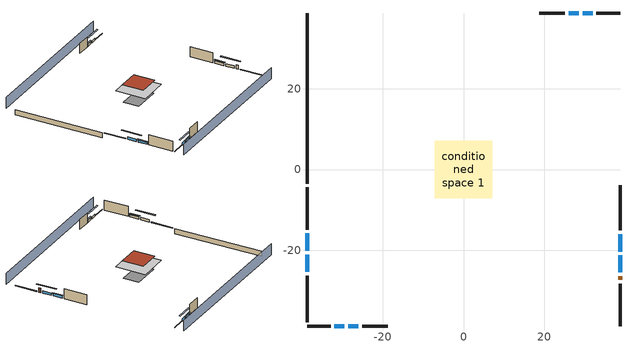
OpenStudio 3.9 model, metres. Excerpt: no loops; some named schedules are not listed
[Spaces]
conditioned space 1
 floor foundation (Slab1 construction): -6.78,-3.78 -6.78,3.78 6.78,3.78 6.78,-3.78 z-2.13
 floor adiabatic (AdiabaticFloorConstruction): -7.16,-7.16 -7.16,7.16 7.16,7.16 7.16,-7.16 z2.74
 wall outside (Wall1 construction): -38.75,-26.28 -38.75,-37.82 z0.3:5.18
 wall outside (Wall2 construction): 25.11,38.75 18.7,38.75 z0.3:5.18
 wall outside (Wall3 construction): 38.75,-15.06 38.75,-3.9 z0.3:5.18
 wall outside (Wall4 construction): -25.11,-38.75 -18.7,-38.75 z0.3:5.18
 wall outside (RimJoist1 construction): -38.75,-4.42 -38.75,-14.91 z0.3:0.61
 wall outside (RimJoist2 construction): 38.75,38.75 32.93,38.75 z0.3:0.61
 wall outside (RimJoist3 construction): 38.75,-38.75 38.75,-28.27 z0.3:0.61
 wall outside (RimJoist4 construction): -38.75,-38.75 -32.93,-38.75 z0.3:0.61
 wall outside (AdiabaticWallConstruction): -38.75,-15.84 -38.75,-20.13 / -38.75,-21.06 -38.75,-25.35 z0.3:1.46; 32,38.75 29.49,38.75 / 28.56,38.75 26.04,38.75 / -32,-38.75 -29.49,-38.75 / -28.56,-38.75 -26.04,-38.75 z0.3:1.4; 38.75,-25.49 38.75,-21.27 z0.3:1.43; 38.75,-20.34 38.75,-15.99 z0.3:1.49
 wall outside (AdiabaticWallConstruction 1): 38.75,-27.34 38.75,-26.42 z0.3:2.34
 wall foundation (FoundationWall1 construction): -38.75,38.75 -38.75,-3.49 z-2.13:0.3
 window (WindowConstruction): -38.75,-15.84 -38.75,-20.13 z0.3:1.46
 window (WindowConstruction 1): -38.75,-21.06 -38.75,-25.35 z0.3:1.46
 window (WindowConstruction 2): 32,38.75 29.49,38.75 z0.3:1.4
 window (WindowConstruction 3): 28.56,38.75 26.04,38.75 z0.3:1.4
 window (WindowConstruction 4): 38.75,-25.49 38.75,-21.27 z0.3:1.43
 window (WindowConstruction 5): 38.75,-20.34 38.75,-15.99 z0.3:1.49
 window (WindowConstruction 6): -32,-38.75 -29.49,-38.75 z0.3:1.4
 window (WindowConstruction 7): -28.56,-38.75 -26.04,-38.75 z0.3:1.4
 door (Door): 38.75,-27.34 38.75,-26.42 z0.3:2.34
 ceiling adiabatic (AdiabaticFloorConstruction): 7.16,-7.16 7.16,7.16 -7.16,7.16 -7.16,-7.16 z2.74
 roof outside (Roof1 construction): -5.06,5.06 -5.06,-5.06 5.06,-5.06 5.06,5.06 z5.18
shading: -38.75,-43.32 38.75,-43.32 / 38.75,43.32 -38.75,43.32 z0:5.18; -38.75,-22.87 -38.75,-13.09 -39.36,-13.09 -39.36,-22.87 z4.21; -38.75,-25.65 -38.75,-20.75 -39.36,-20.75 -39.36,-25.65 z1.77; 26.74,38.75 34.74,38.75 34.74,39.36 26.74,39.36 z4.15; 25.74,38.75 28.86,38.75 28.86,39.36 25.74,39.36 z1.71; 38.75,-18.52 38.75,-28.24 39.36,-28.24 39.36,-18.52 z4.18; 38.75,-15.69 38.75,-20.64 39.36,-20.64 39.36,-15.69 z1.8; -26.74,-38.75 -34.74,-38.75 -34.74,-39.36 -26.74,-39.36 z4.15; -25.74,-38.75 -28.86,-38.75 -28.86,-39.36 -25.74,-39.36 z1.71
[Site]
Portland Intl Arpt_OR: Latitude {deg}=45.59; Longitude {deg}=-122.6; Time Zone {hr}=-8; Elevation {m}=33; Terrain=Suburbs; Keep Site Location Information=Yes
[Site:GroundTemperature:Shallow]
10.2558, 8.96328, 8.85977, 9.47314, 11.9355, 14.3863, 16.5111, 17.8571, 17.9714, 16.8767, 14.8061, 12.4304
[Site:WaterMainsTemperature]
Calculation Method=Schedule; Temperature Schedule=mains temperature schedule
[Building]
Building 1
[Material] Roughness=Rough
Name | Thickness {m} | Conductivity {W/m-K} | Density {kg/m3} | Specific Heat {J/kg-K} | Thermal Absorptance | Solar Absorptance | Visible Absorptance
asphalt or fiberglass shingles | 0.00635 | 0.162714 | 1121.4 | 1465.45 | 0.9 | 0.85 | 0.85
roof rigid ins | 0.051816 | 0.029427 | 32.04 | 1214.23 | 0.9 | 0.7 | 0.7
osb sheathing 0.75 in. | 0.01905 | 0.115458 | 512.64 | 1214.23 | 0.9 | 0.7 | 0.7
roof stud and cavity | 0.2032 | 0.133729 | 78.34581 | 1123.46 | 0.9 | 0.7 | 0.7
gypsum board | 0.0127 | 0.160291 | 801 | 837.4 | 0.9 | 0.6 | 0.6
wood siding | 0.0254 | 0.102417 | 544.68 | 1172.36 | 0.9 | 0.85 | 0.85
osb sheathing 0.5 in. | 0.0127 | 0.115458 | 512.64 | 1214.23 | 0.9 | 0.7 | 0.7
wall stud and cavity | 0.1397 | 0.550994 | 139.0536 | 1170.24 | 0.9 | 0.7 | 0.7
rim joist stud and cavity | 0.0508 | 0.178688 | 50.32683 | 1063.81 | 0.9 | 0.6 | 0.6
concrete 8.0 in. | 0.2032 | 1.803125 | 2242.8 | 837.4 | 0.9 | 0.7 | 0.7
gypsum board 1 | 0.0127 | 0.160291 | 801 | 837.4 | 0.9 | 0.7 | 0.7
concrete 4.0 in. | 0.1016 | 1.803125 | 2242.8 | 837.4 | 0.9 | 0.7 | 0.7
floor covering | 0.0127 | 0.0450781 | 54.468 | 1339.84 | 0.9 | 0.9 | 0.9
wood siding 1; wood siding 2 | 0.0254 | 0.102417 | 544.68 | 1172.36
wall rigid ins; floor rigid ins | 0.512978 | 0.029427 | 32.04 | 1214.23 | 0.9 | 0.7 | 0.7
wall stud and cavity 1 | 0.0889 | 0.380278 | 52.3479 | 1209.89 | 0.9 | 0.7 | 0.7
door material | 0.04445 | 0.0612267 | 512.64 | 1214.23 | 0.9 | 0.7 | 0.7
floor stud and cavity | 0.1397 | 1.75129 | 37.0049 | 1207.88 | 0.9 | 0.7 | 0.7
floor covering 1 | 0.0127 | 0.0433444 | 54.468 | 1339.84 | 0.9 | 0.6 | 0.6
wall stud and cavity 2 | 0.0889 | 0.391764 | 83.0341 | 1211.67 | 0.9 | 0.7 | 0.7
furniture material conditioned space 1 | 0.1524 | 0.115458 | 640.8 | 1214.23 | 0.9 | 0.6 | 0.6
[Construction]
Roof1 construction: asphalt or fiberglass shingles, roof rigid ins, osb sheathing 0.75 in., roof stud and cavity, gypsum board
Wall1 construction; Wall2 construction; Wall3 construction; Wall4 construction: wood siding, osb sheathing 0.5 in., wall stud and cavity, gypsum board
RimJoist1 construction; RimJoist2 construction; RimJoist3 construction; RimJoist4 construction: wood siding, rim joist stud and cavity
FoundationWall1 construction: concrete 8.0 in., gypsum board 1
Slab1 construction: concrete 4.0 in., floor covering
WindowConstruction; WindowConstruction 1; WindowConstruction 2; WindowConstruction 3; WindowConstruction 4; WindowConstruction 5; WindowConstruction 6; WindowConstruction 7: WindowMaterial
AdiabaticWallConstruction: wood siding 1, wall rigid ins, wall stud and cavity 1, gypsum board
Door: door material
AdiabaticWallConstruction 1: wood siding 2, wall rigid ins, wall stud and cavity 1, gypsum board
AdiabaticFloorConstruction: floor stud and cavity, floor rigid ins, osb sheathing 0.75 in., floor covering 1
PartitionWallConstruction: gypsum board, wall stud and cavity 2, gypsum board
furniture construction conditioned space 1: furniture material conditioned space 1
[WindowMaterial:SimpleGlazingSystem]
WindowMaterial: U-Factor {W/m2-K}=2.78222; Solar Heat Gain Coefficient=0.56
[ThermalZone]
conditioned space: Multiplier=1; Volume {m3}=749.83; Thermostat=conditioned space temperature setpoint; Use Ideal Air Loads=No
[Space]
conditioned space 1: Thermal Zone=conditioned space; Volume {m3}=749.83
[ThermostatSetpoint:DualSetpoint]
conditioned space temperature setpoint: Heating Setpoint Temperature Schedule=heating setpoint; Cooling Setpoint Temperature Schedule=cooling setpoint; Temperature Difference Between Cutout And Setpoint {deltaC}=0
[Foundation:Kiva]
Foundation Kiva 1: Initial Indoor Air Temperature {C}=21.1111; Wall Height Above Grade {m}=0.3048; Wall Depth Below Slab {m}=0.2032
[Foundation:Kiva:Settings]
Soil Conductivity {W/m-K}=1.3848; Soil Density {kg/m3}=1842.3; Soil Specific Heat {J/kg-K}=418.7; Ground Solar Absorptivity=0.9; Ground Thermal Absorptivity=0.9; Ground Surface Roughness {m}=0.03; Far-Field Width {m}=40; Deep-Ground Boundary Condition=ZeroFlux; Deep-Ground Depth {m}=40; Minimum Cell Dimension {m}=0.2; Maximum Cell Growth Coefficient=3; Simulation Timestep=Timestep
[SurfaceProperty:ExposedFoundationPerimeter]
Slab1: Exposed Perimeter Calculation Method=TotalExposedPerimeter; Total Exposed Perimeter {m}=42.24528
[SurfaceProperty:IncidentSolarMultiplier] Incident Solar Multiplier=1; Incident Solar Multiplier Schedule=trans schedule winter=0.85 summer=0.7
Window1; Window2; Window3; Window4; Window5; Window6; Window7; Window8
[InternalMass:Definition] Design Level Calculation Method=SurfaceArea
Name | Construction | Surface Area {m2}
partition wall mass | PartitionWallConstruction | 307.509
furniture mass conditioned space 1 | furniture construction conditioned space 1 | 123.004
[InternalMass] Space or SpaceType=conditioned space 1; Multiplier=1
Name | Internal Mass Definition
partition wall mass | partition wall mass
furniture mass conditioned space 1 | furniture mass conditioned space 1
[EnergyManagementSystem:Sensor]
Name | Output Variable or Output Meter Index Key | Output Variable or Output Meter
water_heater_T_set | water heater setpoint | Schedule Value
out_pb_s |  | Site Outdoor Air Barometric Pressure
out_wt_s |  | Site Outdoor Air Humidity Ratio
site_vw_s |  | Site Wind Speed
cool_season | cooling season schedule | Schedule Value
natural_vent_s | natural vent schedule | Schedule Value
htg_sp_s | heating setpoint | Schedule Value
clg_sp_s | cooling setpoint | Schedule Value
mech_vent_range_fan_0_sch_s | mech vent range fan 0 schedule | Schedule Value
mech_vent_bath_fan_0_sch_s | mech vent bath fan 0 schedule | Schedule Value
clothes_dryer_exhaust_0_sch_s | clothes_dryer | Schedule Value
htg_load_cond |  | Heating:EnergyTransfer:Zone:CONDITIONED SPACE
clg_load_cond |  | Cooling:EnergyTransfer:Zone:CONDITIONED SPACE
s_conv | FoundationWall1 | Surface Inside Face Convection Heat Gain Energy
s_ig | FoundationWall1 | Surface Inside Face Internal Gains Radiation Heat Gain Energy
s_sol | FoundationWall1 | Surface Inside Face Solar Radiation Heat Gain Energy
s_lgt | FoundationWall1 | Surface Inside Face Lights Radiation Heat Gain Energy
s_surf | FoundationWall1 | Surface Inside Face Net Surface Thermal Radiation Heat Gain Energy
s_conv_1 | inferred conditioned ceiling | Surface Inside Face Convection Heat Gain Energy
s_ig_1 | inferred conditioned ceiling | Surface Inside Face Internal Gains Radiation Heat Gain Energy
s_sol_1 | inferred conditioned ceiling | Surface Inside Face Solar Radiation Heat Gain Energy
s_lgt_1 | inferred conditioned ceiling | Surface Inside Face Lights Radiation Heat Gain Energy
s_surf_1 | inferred conditioned ceiling | Surface Inside Face Net Surface Thermal Radiation Heat Gain Energy
s_conv_2 | inferred conditioned floor | Surface Inside Face Convection Heat Gain Energy
s_ig_2 | inferred conditioned floor | Surface Inside Face Internal Gains Radiation Heat Gain Energy
s_sol_2 | inferred conditioned floor | Surface Inside Face Solar Radiation Heat Gain Energy
s_lgt_2 | inferred conditioned floor | Surface Inside Face Lights Radiation Heat Gain Energy
s_surf_2 | inferred conditioned floor | Surface Inside Face Net Surface Thermal Radiation Heat Gain Energy
s_conv_3 | RimJoist1 | Surface Inside Face Convection Heat Gain Energy
s_ig_3 | RimJoist1 | Surface Inside Face Internal Gains Radiation Heat Gain Energy
s_sol_3 | RimJoist1 | Surface Inside Face Solar Radiation Heat Gain Energy
s_lgt_3 | RimJoist1 | Surface Inside Face Lights Radiation Heat Gain Energy
s_surf_3 | RimJoist1 | Surface Inside Face Net Surface Thermal Radiation Heat Gain Energy
s_conv_4 | RimJoist2 | Surface Inside Face Convection Heat Gain Energy
s_ig_4 | RimJoist2 | Surface Inside Face Internal Gains Radiation Heat Gain Energy
s_sol_4 | RimJoist2 | Surface Inside Face Solar Radiation Heat Gain Energy
s_lgt_4 | RimJoist2 | Surface Inside Face Lights Radiation Heat Gain Energy
s_surf_4 | RimJoist2 | Surface Inside Face Net Surface Thermal Radiation Heat Gain Energy
s_conv_5 | RimJoist3 | Surface Inside Face Convection Heat Gain Energy
s_ig_5 | RimJoist3 | Surface Inside Face Internal Gains Radiation Heat Gain Energy
s_sol_5 | RimJoist3 | Surface Inside Face Solar Radiation Heat Gain Energy
s_lgt_5 | RimJoist3 | Surface Inside Face Lights Radiation Heat Gain Energy
s_surf_5 | RimJoist3 | Surface Inside Face Net Surface Thermal Radiation Heat Gain Energy
s_conv_6 | RimJoist4 | Surface Inside Face Convection Heat Gain Energy
s_ig_6 | RimJoist4 | Surface Inside Face Internal Gains Radiation Heat Gain Energy
s_sol_6 | RimJoist4 | Surface Inside Face Solar Radiation Heat Gain Energy
s_lgt_6 | RimJoist4 | Surface Inside Face Lights Radiation Heat Gain Energy
s_surf_6 | RimJoist4 | Surface Inside Face Net Surface Thermal Radiation Heat Gain Energy
s_conv_7 | Roof1 | Surface Inside Face Convection Heat Gain Energy
s_ig_7 | Roof1 | Surface Inside Face Internal Gains Radiation Heat Gain Energy
s_sol_7 | Roof1 | Surface Inside Face Solar Radiation Heat Gain Energy
s_lgt_7 | Roof1 | Surface Inside Face Lights Radiation Heat Gain Energy
s_surf_7 | Roof1 | Surface Inside Face Net Surface Thermal Radiation Heat Gain Energy
s_conv_8 | Slab1 | Surface Inside Face Convection Heat Gain Energy
s_ig_8 | Slab1 | Surface Inside Face Internal Gains Radiation Heat Gain Energy
s_sol_8 | Slab1 | Surface Inside Face Solar Radiation Heat Gain Energy
s_lgt_8 | Slab1 | Surface Inside Face Lights Radiation Heat Gain Energy
s_surf_8 | Slab1 | Surface Inside Face Net Surface Thermal Radiation Heat Gain Energy
ss_sol | Door1 | Surface Inside Face Solar Radiation Heat Gain Energy
ss_lgt | Door1 | Surface Inside Face Lights Radiation Heat Gain Energy
ss_conv | Door1 | Surface Inside Face Convection Heat Gain Energy
ss_ig | Door1 | Surface Inside Face Internal Gains Radiation Heat Gain Energy
ss_surf | Door1 | Surface Inside Face Net Surface Thermal Radiation Heat Gain Energy
ss_conv_1 | Window1 | Surface Inside Face Convection Heat Gain Energy
ss_ig_1 | Window1 | Surface Inside Face Internal Gains Radiation Heat Gain Energy
ss_surf_1 | Window1 | Surface Inside Face Net Surface Thermal Radiation Heat Gain Energy
ss_trans_in | Window1 | Surface Window Transmitted Solar Radiation Rate
ss_back_out | Window1 | Surface Window Shortwave from Zone Back Out Window Heat Transfer Rate
ss_trans_out | Window1 | Surface Inside Face Initial Transmitted Diffuse Transmitted Out Window Solar Radiation Rate
ss_conv_2 | Window2 | Surface Inside Face Convection Heat Gain Energy
ss_ig_2 | Window2 | Surface Inside Face Internal Gains Radiation Heat Gain Energy
ss_surf_2 | Window2 | Surface Inside Face Net Surface Thermal Radiation Heat Gain Energy
ss_trans_in_1 | Window2 | Surface Window Transmitted Solar Radiation Rate
ss_back_out_1 | Window2 | Surface Window Shortwave from Zone Back Out Window Heat Transfer Rate
ss_trans_out_1 | Window2 | Surface Inside Face Initial Transmitted Diffuse Transmitted Out Window Solar Radiation Rate
ss_conv_3 | Window3 | Surface Inside Face Convection Heat Gain Energy
ss_ig_3 | Window3 | Surface Inside Face Internal Gains Radiation Heat Gain Energy
ss_surf_3 | Window3 | Surface Inside Face Net Surface Thermal Radiation Heat Gain Energy
ss_trans_in_2 | Window3 | Surface Window Transmitted Solar Radiation Rate
ss_back_out_2 | Window3 | Surface Window Shortwave from Zone Back Out Window Heat Transfer Rate
ss_trans_out_2 | Window3 | Surface Inside Face Initial Transmitted Diffuse Transmitted Out Window Solar Radiation Rate
ss_conv_4 | Window4 | Surface Inside Face Convection Heat Gain Energy
ss_ig_4 | Window4 | Surface Inside Face Internal Gains Radiation Heat Gain Energy
ss_surf_4 | Window4 | Surface Inside Face Net Surface Thermal Radiation Heat Gain Energy
ss_trans_in_3 | Window4 | Surface Window Transmitted Solar Radiation Rate
ss_back_out_3 | Window4 | Surface Window Shortwave from Zone Back Out Window Heat Transfer Rate
ss_trans_out_3 | Window4 | Surface Inside Face Initial Transmitted Diffuse Transmitted Out Window Solar Radiation Rate
ss_conv_5 | Window5 | Surface Inside Face Convection Heat Gain Energy
ss_ig_5 | Window5 | Surface Inside Face Internal Gains Radiation Heat Gain Energy
ss_surf_5 | Window5 | Surface Inside Face Net Surface Thermal Radiation Heat Gain Energy
ss_trans_in_4 | Window5 | Surface Window Transmitted Solar Radiation Rate
ss_back_out_4 | Window5 | Surface Window Shortwave from Zone Back Out Window Heat Transfer Rate
ss_trans_out_4 | Window5 | Surface Inside Face Initial Transmitted Diffuse Transmitted Out Window Solar Radiation Rate
ss_conv_6 | Window6 | Surface Inside Face Convection Heat Gain Energy
ss_ig_6 | Window6 | Surface Inside Face Internal Gains Radiation Heat Gain Energy
ss_surf_6 | Window6 | Surface Inside Face Net Surface Thermal Radiation Heat Gain Energy
ss_trans_in_5 | Window6 | Surface Window Transmitted Solar Radiation Rate
ss_back_out_5 | Window6 | Surface Window Shortwave from Zone Back Out Window Heat Transfer Rate
ss_trans_out_5 | Window6 | Surface Inside Face Initial Transmitted Diffuse Transmitted Out Window Solar Radiation Rate
ss_conv_7 | Window7 | Surface Inside Face Convection Heat Gain Energy
ss_ig_7 | Window7 | Surface Inside Face Internal Gains Radiation Heat Gain Energy
ss_surf_7 | Window7 | Surface Inside Face Net Surface Thermal Radiation Heat Gain Energy
ss_trans_in_6 | Window7 | Surface Window Transmitted Solar Radiation Rate
ss_back_out_6 | Window7 | Surface Window Shortwave from Zone Back Out Window Heat Transfer Rate
ss_trans_out_6 | Window7 | Surface Inside Face Initial Transmitted Diffuse Transmitted Out Window Solar Radiation Rate
ss_conv_8 | Window8 | Surface Inside Face Convection Heat Gain Energy
ss_ig_8 | Window8 | Surface Inside Face Internal Gains Radiation Heat Gain Energy
ss_surf_8 | Window8 | Surface Inside Face Net Surface Thermal Radiation Heat Gain Energy
ss_trans_in_7 | Window8 | Surface Window Transmitted Solar Radiation Rate
ss_back_out_7 | Window8 | Surface Window Shortwave from Zone Back Out Window Heat Transfer Rate
ss_trans_out_7 | Window8 | Surface Inside Face Initial Transmitted Diffuse Transmitted Out Window Solar Radiation Rate
s_conv_9 | Wall1 | Surface Inside Face Convection Heat Gain Energy
s_ig_9 | Wall1 | Surface Inside Face Internal Gains Radiation Heat Gain Energy
s_sol_9 | Wall1 | Surface Inside Face Solar Radiation Heat Gain Energy
s_lgt_9 | Wall1 | Surface Inside Face Lights Radiation Heat Gain Energy
s_surf_9 | Wall1 | Surface Inside Face Net Surface Thermal Radiation Heat Gain Energy
s_conv_10 | Wall2 | Surface Inside Face Convection Heat Gain Energy
s_ig_10 | Wall2 | Surface Inside Face Internal Gains Radiation Heat Gain Energy
s_sol_10 | Wall2 | Surface Inside Face Solar Radiation Heat Gain Energy
s_lgt_10 | Wall2 | Surface Inside Face Lights Radiation Heat Gain Energy
s_surf_10 | Wall2 | Surface Inside Face Net Surface Thermal Radiation Heat Gain Energy
s_conv_11 | Wall3 | Surface Inside Face Convection Heat Gain Energy
s_ig_11 | Wall3 | Surface Inside Face Internal Gains Radiation Heat Gain Energy
s_sol_11 | Wall3 | Surface Inside Face Solar Radiation Heat Gain Energy
s_lgt_11 | Wall3 | Surface Inside Face Lights Radiation Heat Gain Energy
s_surf_11 | Wall3 | Surface Inside Face Net Surface Thermal Radiation Heat Gain Energy
s_conv_12 | Wall4 | Surface Inside Face Convection Heat Gain Energy
s_ig_12 | Wall4 | Surface Inside Face Internal Gains Radiation Heat Gain Energy
s_sol_12 | Wall4 | Surface Inside Face Solar Radiation Heat Gain Energy
s_lgt_12 | Wall4 | Surface Inside Face Lights Radiation Heat Gain Energy
s_surf_12 | Wall4 | Surface Inside Face Net Surface Thermal Radiation Heat Gain Energy
im_conv | furniture mass conditioned space 1 | Surface Inside Face Convection Heat Gain Energy
im_ig | furniture mass conditioned space 1 | Surface Inside Face Internal Gains Radiation Heat Gain Energy
im_sol | furniture mass conditioned space 1 | Surface Inside Face Solar Radiation Heat Gain Energy
im_lgt | furniture mass conditioned space 1 | Surface Inside Face Lights Radiation Heat Gain Energy
im_surf | furniture mass conditioned space 1 | Surface Inside Face Net Surface Thermal Radiation Heat Gain Energy
im_conv_1 | partition wall mass | Surface Inside Face Convection Heat Gain Energy
im_ig_1 | partition wall mass | Surface Inside Face Internal Gains Radiation Heat Gain Energy
im_sol_1 | partition wall mass | Surface Inside Face Solar Radiation Heat Gain Energy
im_lgt_1 | partition wall mass | Surface Inside Face Lights Radiation Heat Gain Energy
im_surf_1 | partition wall mass | Surface Inside Face Net Surface Thermal Radiation Heat Gain Energy
airflow_gain | infil flow | Infiltration Sensible Heat Gain Energy
airflow_loss | infil flow | Infiltration Sensible Heat Loss Energy
airflow_gain_1 | natural vent flow | Infiltration Sensible Heat Gain Energy
airflow_loss_1 | natural vent flow | Infiltration Sensible Heat Loss Energy
airflow_gain_2 | whole house fan flow | Infiltration Sensible Heat Gain Energy
airflow_loss_2 | whole house fan flow | Infiltration Sensible Heat Loss Energy
mv_conv | mech vent bath fan 0 | Electric Equipment Convective Heating Energy
mv_rad | mech vent bath fan 0 | Electric Equipment Radiant Heating Energy
mv_conv_1 | mech vent house fan | Electric Equipment Convective Heating Energy
mv_rad_1 | mech vent house fan | Electric Equipment Radiant Heating Energy
mv_conv_2 | mech vent house fan cfis | Electric Equipment Convective Heating Energy
mv_rad_2 | mech vent house fan cfis | Electric Equipment Radiant Heating Energy
mv_conv_3 | mech vent range fan 0 | Electric Equipment Convective Heating Energy
mv_rad_3 | mech vent range fan 0 | Electric Equipment Radiant Heating Energy
mv_conv_4 | mech vent house fan latent load | Other Equipment Convective Heating Energy
mv_rad_4 | mech vent house fan latent load | Other Equipment Radiant Heating Energy
mv_conv_5 | mech vent house fan sensible load | Other Equipment Convective Heating Energy
mv_rad_5 | mech vent house fan sensible load | Other Equipment Radiant Heating Energy
ig_lgt_conv | interior lighting | Lights Convective Heating Energy
ig_lgt_rad | interior lighting | Lights Radiant Heating Energy
ig_lgt_vis | interior lighting | Lights Visible Radiation Heating Energy
ig_ee_conv | clothes dryer | Electric Equipment Convective Heating Energy
ig_ee_rad | clothes dryer | Electric Equipment Radiant Heating Energy
ig_ee_conv_1 | clothes washer | Electric Equipment Convective Heating Energy
ig_ee_rad_1 | clothes washer | Electric Equipment Radiant Heating Energy
ig_ee_conv_2 | cooking range | Electric Equipment Convective Heating Energy
ig_ee_rad_2 | cooking range | Electric Equipment Radiant Heating Energy
ig_ee_conv_3 | dishwasher | Electric Equipment Convective Heating Energy
ig_ee_rad_3 | dishwasher | Electric Equipment Radiant Heating Energy
ig_ee_conv_4 | fridge | Electric Equipment Convective Heating Energy
ig_ee_rad_4 | fridge | Electric Equipment Radiant Heating Energy
ig_ee_conv_5 | fridge 1 | Electric Equipment Convective Heating Energy
ig_ee_rad_5 | fridge 1 | Electric Equipment Radiant Heating Energy
ig_ee_conv_6 | misc plug loads | Electric Equipment Convective Heating Energy
ig_ee_rad_6 | misc plug loads | Electric Equipment Radiant Heating Energy
ig_ee_conv_7 | misc tv | Electric Equipment Convective Heating Energy
ig_ee_rad_7 | misc tv | Electric Equipment Radiant Heating Energy
ig_ee_conv_8 | whole house fan | Electric Equipment Convective Heating Energy
ig_ee_rad_8 | whole house fan | Electric Equipment Radiant Heating Energy
ig_oe_conv | clothes dryer 1 | Other Equipment Convective Heating Energy
[OtherEquipment:Definition] Design Level Calculation Method=EquipmentLevel
Name | Design Level {W} | Fraction Latent | Fraction Radiant | Fraction Lost
water heater sens; mech vent house fan sensible load | 0 | 0 | 0 | 0
water heater lat; mech vent house fan latent load | 0 | 1 | 0 | 0
water heater energy adjustment1 | 0.01 | 0 | 0 | 1
clothes dryer 2 | 0 | 0.015 | 0.081 | 0.85
cooking range 2 | 0 | 0.08 | 0.432 | 0.2
general water use sensible | -25.2881 | 0 | 0.6 | 0
general water use latent | 25.6591 | 1 | 0 | 0
[OtherEquipment] Space or SpaceType=conditioned space 1
Name | Other Equipment Definition | Schedule | Fuel Type
water heater sens | water heater sens | Always On Discrete
water heater lat | water heater lat | Always On Discrete
water heater energy adjustment1 | water heater energy adjustment1 | Always On Discrete | Electricity
clothes dryer 1 | clothes dryer 2 | clothes_dryer | Electricity
cooking range 1 | cooking range 2 | cooking_range | Electricity
general water use sensible | general water use sensible | general water use schedule
general water use latent | general water use latent | general water use schedule
mech vent house fan sensible load | mech vent house fan sensible load | Always On Discrete
mech vent house fan latent load | mech vent house fan latent load | Always On Discrete
[ElectricEquipment:Definition] Design Level Calculation Method=EquipmentLevel
Name | Design Level {W} | Fraction Latent | Fraction Radiant | Fraction Lost
clothes washer | 1537.44 | 0.03 | 0.162 | 0.7
clothes dryer | 8315.53 | 0.015 | 0.081 | 0.85
dishwasher | 3359.84 | 0.3 | 0.18 | 0.4
fridge | 41.5354 | 0 | 0.6 | 0
fridge 2 | 152.703 | 0 | 0.6 | 0
cooking range | 6067.67 | 0.08 | 0.432 | 0.2
misc tv | 545.011 | 0 | 0.6 | 0
misc plug loads | 196.574 | 0.021 | 0.558 | 0.049
whole house fan; mech vent house fan | 0 | 0 | 0 | 1
mech vent house fan cfis | 0 | 0 | 0 | 0
mech vent range fan 0; mech vent bath fan 0 | 30 | 0 | 0 | 1
[ElectricEquipment] Space or SpaceType=conditioned space 1
Name | Electric Equipment Definition | Schedule
clothes washer | clothes washer | clothes_washer
clothes dryer | clothes dryer | clothes_dryer
dishwasher | dishwasher | dishwasher
fridge | fridge | fridge schedule
fridge 1 | fridge 2 | fridge schedule 1
cooking range | cooking range | cooking_range
misc tv | misc tv | plug_loads_tv
misc plug loads | misc plug loads | plug_loads_other
whole house fan | whole house fan | Always On Discrete
mech vent house fan | mech vent house fan | mech vent house fan schedule
mech vent house fan cfis | mech vent house fan cfis | mech vent house fan cfis schedule
mech vent range fan 0 | mech vent range fan 0 | mech vent range fan 0 schedule
mech vent bath fan 0 | mech vent bath fan 0 | mech vent bath fan 0 schedule
[WaterUse:Equipment:Definition]
Name | Peak Flow Rate {m3/s}
clothes washer | 9.11324e-06
dishwasher | 3.85156e-05
[Lights:Definition]
interior lighting: Design Level Calculation Method=LightingLevel; Lighting Level {W}=1064.12; Fraction Radiant=0.6; Fraction Visible=0.2; Return Air Fraction=0
[Lights]
interior lighting: Lights Definition=interior lighting; Space or SpaceType=conditioned space 1; Schedule=lighting_interior; Fraction Replaceable=1
[Exterior:Lights:Definition]
exterior lighting: Design Level {W}=15.2753
[Exterior:Lights]
exterior lighting: Exterior Lights Definition=exterior lighting; Schedule=exterior lighting schedule
[People:Definition]
occupants: Number of People Calculation Method=People; Number of People {people}=1; Fraction Radiant=0.314171; Sensible Heat Fraction=0.56303; Carbon Dioxide Generation Rate {m3/s-W}=0; Enable ASHRAE 55 Comfort Warnings=No; Mean Radiant Temperature Calculation Type=EnclosureAveraged
[People]
occupants: People Definition=occupants; Space or SpaceType=conditioned space 1; Number of People Schedule=occupants; Activity Level Schedule=occupants activity schedule; Multiplier=1
[SpaceInfiltration:DesignFlowRate] Space or SpaceType=conditioned space 1; Schedule=Always On Discrete; Design Flow Rate Calculation Method=Flow/Space; Design Flow Rate {m3/s}=0
natural vent flow; whole house fan flow; infil flow
